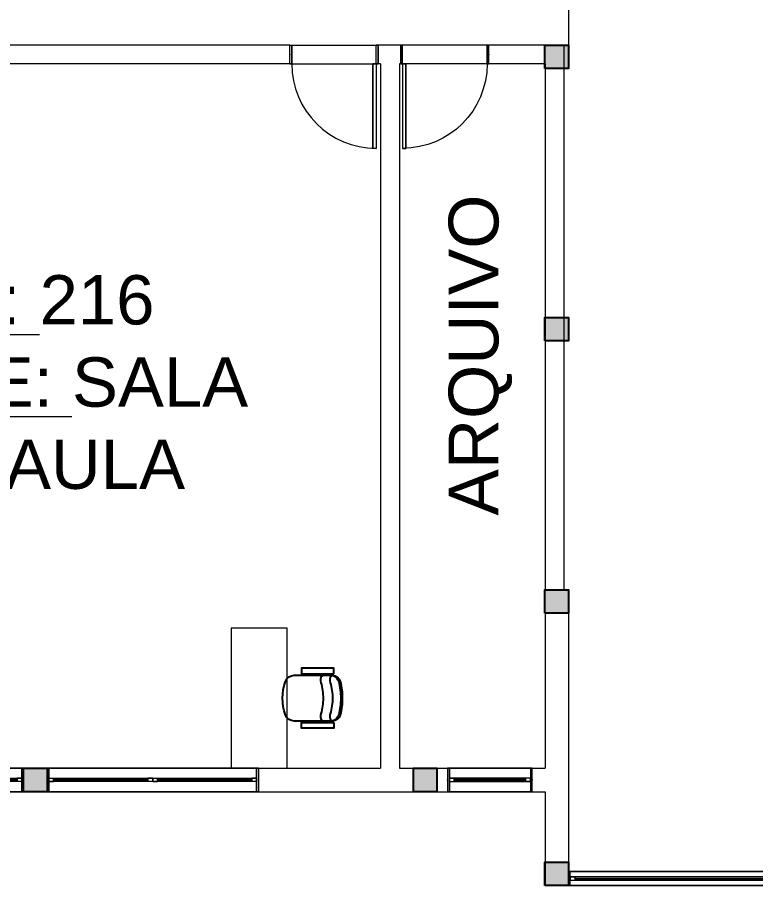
# Model space of a CAD drawing. Header units: metres. Extents: x 512 to 829, y -209 to 245.
# Drawn here: x 682.73 to 690.63, y -183.49 to -174.19 of the extents above; entities that cross this region are included whole.
import ezdxf

# ---------------------------------------------------------------- set-up
doc = ezdxf.new("R2010")
doc.units = ezdxf.units.M
doc.header["$LTSCALE"] = 0.508
doc.set_wipeout_variables(frame=1)
doc.header["$PDSIZE"] = -2
for name, color, linetype, lineweight in [('AMB-NOVOS', 10, 'Continuous', 15), ('None', 7, 'Continuous', 5), ('NãoImprimir', 7, 'Continuous', 5), ('Peitoris', 2, 'Continuous', 5), ('Telhado-Princ', 7, 'Continuous', 5)]:
    doc.layers.add(name, color=color, linetype=linetype, lineweight=lineweight)
doc.layers.add('ARQ-MOB', color=250, linetype='Continuous')
doc.layers.add('ARQ-MOB-CAD', color=250, linetype='Continuous')
doc.styles.add('Arial', font='arial.ttf')

# ---------------------------------------------------------------- blocks, each defined once
blk = doc.blocks.new('Grupo-3686')
at = {"layer": 'None', "color": 7, "linetype": 'Continuous', "lineweight": 5}
for points in [[(-1.125, 0.125), (-1.10595, 0.125), (-1.10595, -0.125), (-1.125, -0.125)], [(1.10595, 0.125), (1.125, 0.125), (1.125, -0.125), (1.10595, -0.125)]]:
    blk.add_lwpolyline(points, close=True, dxfattribs=at)
blk = doc.blocks.new('Grupo-3687')
at = {"layer": 'None', "color": 7, "linetype": 'Continuous', "lineweight": 5}
for p, q in [((-1.125, 0.125), (-1.10595, 0.125)), ((-1.10595, 0.125), (-1.10595, -0.125)), ((1.125, 0.125), (1.10595, 0.125)), ((1.10595, 0.125), (1.10595, -0.125)), ((-1.125, -0.125), (-1.10595, -0.125)), ((1.125, -0.125), (1.10595, -0.125))]:
    blk.add_line(p, q, dxfattribs=at)
at = {"layer": 'None', "color": 7}
blk.add_blockref('Grupo-3686', (0, 0), dxfattribs=at)
blk = doc.blocks.new('Grupo-3688')
at = {"layer": 'None', "color": 7, "linetype": 'Continuous', "lineweight": 5}
for p, q in [((-1.1059, 0.0175), (-1.1059, -0.0175)), ((0, 0.0175), (0, -0.0175))]:
    blk.add_line(p, q, dxfattribs=at)
blk = doc.blocks.new('Grupo-3689')
at = {"layer": 'None', "color": 7, "linetype": 'Continuous', "lineweight": 5}
for points in [[(-1.1059, 0.0175), (-1.0552, 0.0175), (-1.0552, -0.0175), (-1.1059, -0.0175)], [(-0.0508, 0.0175), (0, 0.0175), (0, -0.0175), (-0.0508, -0.0175)]]:
    blk.add_lwpolyline(points, close=True, dxfattribs=at)
blk = doc.blocks.new('Grupo-3690')
at = {"layer": 'None', "color": 7, "linetype": 'Continuous', "lineweight": 5}
for p, q in [((-1.1059, 0.0175), (-1.0552, 0.0175)), ((-1.0552, 0.0175), (-1.0552, -0.0175)), ((0, 0.0175), (-0.0508, 0.0175)), ((-0.0508, 0.0175), (-0.0508, -0.0175)), ((-1.1059, -0.0175), (-1.0552, -0.0175)), ((0, -0.0175), (-0.0508, -0.0175))]:
    blk.add_line(p, q, dxfattribs=at)
blk.add_lwpolyline([(-1.0552, 0.0175), (-0.0508, 0.0175), (-0.0508, -0.0175), (-1.0552, -0.0175)], close=True, dxfattribs=at)
at = {"layer": 'None', "color": 7}
for name in ['Grupo-3688', 'Grupo-3689']:
    blk.add_blockref(name, (0, 0), dxfattribs=at)
blk = doc.blocks.new('Grupo-3692')
at = {"layer": 'None', "color": 7, "linetype": 'Continuous', "lineweight": 25}
for p, q in [((-1.05515, 0.000635), (-0.0508, 0.000635)), ((-1.05515, -0.000635), (-0.0508, -0.000635))]:
    blk.add_line(p, q, dxfattribs=at)
blk = doc.blocks.new('Grupo-3693')
at = {"layer": 'Peitoris'}
for name in ['Grupo-3690', 'Grupo-3692']:
    blk.add_blockref(name, (0, 0), dxfattribs=at)
blk = doc.blocks.new('Grupo-3694')
at = {"layer": 'None', "color": 7, "linetype": 'Continuous', "lineweight": 5}
for p, q in [((0, 0.0175), (0, -0.0175)), ((1.1059, 0.0175), (1.1059, -0.0175))]:
    blk.add_line(p, q, dxfattribs=at)
blk = doc.blocks.new('Grupo-3695')
at = {"layer": 'None', "color": 7, "linetype": 'Continuous', "lineweight": 5}
for points in [[(0, 0.0175), (0.0508, 0.0175), (0.0508, -0.0175), (0, -0.0175)], [(1.0552, 0.0175), (1.1059, 0.0175), (1.1059, -0.0175), (1.0552, -0.0175)]]:
    blk.add_lwpolyline(points, close=True, dxfattribs=at)
blk = doc.blocks.new('Grupo-3696')
at = {"layer": 'None', "color": 7, "linetype": 'Continuous', "lineweight": 5}
for p, q in [((0, 0.0175), (0.0508, 0.0175)), ((0.0508, 0.0175), (0.0508, -0.0175)), ((1.1059, 0.0175), (1.0552, 0.0175)), ((1.0552, 0.0175), (1.0552, -0.0175)), ((0, -0.0175), (0.0508, -0.0175)), ((1.1059, -0.0175), (1.0552, -0.0175))]:
    blk.add_line(p, q, dxfattribs=at)
blk.add_lwpolyline([(0.0508, 0.0175), (1.0552, 0.0175), (1.0552, -0.0175), (0.0508, -0.0175)], close=True, dxfattribs=at)
at = {"layer": 'None', "color": 7}
for name in ['Grupo-3694', 'Grupo-3695']:
    blk.add_blockref(name, (0, 0), dxfattribs=at)
blk = doc.blocks.new('Grupo-3698')
at = {"layer": 'None', "color": 7, "linetype": 'Continuous', "lineweight": 25}
for p, q in [((0.0508, 0.000635), (1.05515, 0.000635)), ((0.0508, -0.000635), (1.05515, -0.000635))]:
    blk.add_line(p, q, dxfattribs=at)
blk = doc.blocks.new('Grupo-3699')
at = {"layer": 'Peitoris'}
for name in ['Grupo-3696', 'Grupo-3698']:
    blk.add_blockref(name, (0, 0), dxfattribs=at)
blk = doc.blocks.new('Grupo-3700')
at = {"layer": 'None', "color": 7, "linetype": 'Continuous', "lineweight": 20}
for p, q in [((1.125, 0.125), (-1.125, 0.125)), ((1.125, -0.125), (-1.125, -0.125))]:
    blk.add_line(p, q, dxfattribs=at)
blk = doc.blocks.new('Window (2D)-319')
at = {"color": 7, "linetype": 'Continuous', "lineweight": 5}
blk.add_wipeout([(-1.125, 0.125), (1.125, 0.125), (1.125, -0.125), (-1.125, -0.125)], dxfattribs=at).dxf.layer = 'None'
at = {"layer": 'None', "color": 7, "linetype": 'Continuous', "lineweight": 5}
for p, q in [((-1.125, 0.125), (1.125, 0.125)), ((-1.125, -0.125), (1.125, -0.125))]:
    blk.add_line(p, q, dxfattribs=at)
at = {"layer": 'NãoImprimir', "linetype": 'Continuous'}
for p in [(-1.125, 0), (1.125, 0)]:
    blk.add_point(p, dxfattribs=at)
at = {"layer": 'None', "color": 7}
for name in ['Grupo-3687', 'Grupo-3693', 'Grupo-3699']:
    blk.add_blockref(name, (0, 0), dxfattribs=at)
at = {"layer": 'Telhado-Princ'}
blk.add_blockref('Grupo-3700', (0, 0), dxfattribs=at)
blk = doc.blocks.new('Grupo-3701')
at = {"layer": 'None', "color": 7, "linetype": 'Continuous', "lineweight": 5}
for points in [[(-0.45, 0.125), (-0.43095, 0.125), (-0.43095, -0.125), (-0.45, -0.125)], [(0.43095, 0.125), (0.45, 0.125), (0.45, -0.125), (0.43095, -0.125)]]:
    blk.add_lwpolyline(points, close=True, dxfattribs=at)
blk = doc.blocks.new('Grupo-3702')
at = {"layer": 'None', "color": 7, "linetype": 'Continuous', "lineweight": 5}
for p, q in [((-0.45, 0.125), (-0.43095, 0.125)), ((-0.43095, 0.125), (-0.43095, -0.125)), ((0.45, 0.125), (0.43095, 0.125)), ((0.43095, 0.125), (0.43095, -0.125)), ((-0.45, -0.125), (-0.43095, -0.125)), ((0.45, -0.125), (0.43095, -0.125))]:
    blk.add_line(p, q, dxfattribs=at)
at = {"layer": 'None', "color": 7}
blk.add_blockref('Grupo-3701', (0, 0), dxfattribs=at)
blk = doc.blocks.new('Grupo-3703')
at = {"layer": 'None', "color": 7, "linetype": 'Continuous', "lineweight": 5}
for p, q in [((-0.4309, 0.0175), (-0.4309, -0.0175)), ((0.4309, 0.0175), (0.4309, -0.0175))]:
    blk.add_line(p, q, dxfattribs=at)
blk = doc.blocks.new('Grupo-3704')
at = {"layer": 'None', "color": 7, "linetype": 'Continuous', "lineweight": 5}
for points in [[(-0.4309, 0.0175), (-0.3801, 0.0175), (-0.3801, -0.0175), (-0.4309, -0.0175)], [(0.3801, 0.0175), (0.4309, 0.0175), (0.4309, -0.0175), (0.3801, -0.0175)]]:
    blk.add_lwpolyline(points, close=True, dxfattribs=at)
blk = doc.blocks.new('Grupo-3705')
at = {"layer": 'None', "color": 7, "linetype": 'Continuous', "lineweight": 5}
for p, q in [((-0.4309, 0.0175), (-0.3801, 0.0175)), ((-0.3801, 0.0175), (-0.3801, -0.0175)), ((0.4309, 0.0175), (0.3801, 0.0175)), ((0.3801, 0.0175), (0.3801, -0.0175)), ((-0.4309, -0.0175), (-0.3801, -0.0175)), ((0.4309, -0.0175), (0.3801, -0.0175))]:
    blk.add_line(p, q, dxfattribs=at)
blk.add_lwpolyline([(-0.3801, 0.0175), (0.3801, 0.0175), (0.3801, -0.0175), (-0.3801, -0.0175)], close=True, dxfattribs=at)
at = {"layer": 'None', "color": 7}
for name in ['Grupo-3703', 'Grupo-3704']:
    blk.add_blockref(name, (0, 0), dxfattribs=at)
blk = doc.blocks.new('Grupo-3707')
at = {"layer": 'None', "color": 7, "linetype": 'Continuous', "lineweight": 25}
for p, q in [((-0.38015, 0.000635), (0.38015, 0.000635)), ((-0.38015, -0.000635), (0.38015, -0.000635))]:
    blk.add_line(p, q, dxfattribs=at)
blk = doc.blocks.new('Grupo-3708')
at = {"layer": 'None', "color": 7, "linetype": 'Continuous', "lineweight": 20}
for p, q in [((0.45, 0.125), (-0.45, 0.125)), ((0.45, -0.125), (-0.45, -0.125))]:
    blk.add_line(p, q, dxfattribs=at)
blk = doc.blocks.new('Window (2D)-320')
at = {"color": 7, "linetype": 'Continuous', "lineweight": 5}
blk.add_wipeout([(-0.45, 0.125), (0.45, 0.125), (0.45, -0.125), (-0.45, -0.125)], dxfattribs=at).dxf.layer = 'None'
at = {"layer": 'None', "color": 7, "linetype": 'Continuous', "lineweight": 5}
for p, q in [((-0.45, 0.125), (0.45, 0.125)), ((-0.45, -0.125), (0.45, -0.125))]:
    blk.add_line(p, q, dxfattribs=at)
at = {"layer": 'NãoImprimir', "linetype": 'Continuous'}
for p in [(-0.45, 0), (0.45, 0)]:
    blk.add_point(p, dxfattribs=at)
at = {"layer": 'None', "color": 7}
blk.add_blockref('Grupo-3702', (0, 0), dxfattribs=at)
at = {"layer": 'Peitoris'}
for name in ['Grupo-3705', 'Grupo-3707']:
    blk.add_blockref(name, (0, 0), dxfattribs=at)
at = {"layer": 'Telhado-Princ'}
blk.add_blockref('Grupo-3708', (0, 0), dxfattribs=at)
blk = doc.blocks.new('Grupo-3709')
at = {"layer": 'None', "color": 7, "linetype": 'Continuous', "lineweight": 5}
for points in [[(-1.125, 0.125), (-1.10595, 0.125), (-1.10595, -0.125), (-1.125, -0.125)], [(1.10595, 0.125), (1.125, 0.125), (1.125, -0.125), (1.10595, -0.125)]]:
    blk.add_lwpolyline(points, close=True, dxfattribs=at)
blk = doc.blocks.new('Grupo-3710')
at = {"layer": 'None', "color": 7, "linetype": 'Continuous', "lineweight": 5}
for p, q in [((-1.125, 0.125), (-1.10595, 0.125)), ((-1.10595, 0.125), (-1.10595, -0.125)), ((1.125, 0.125), (1.10595, 0.125)), ((1.10595, 0.125), (1.10595, -0.125)), ((-1.125, -0.125), (-1.10595, -0.125)), ((1.125, -0.125), (1.10595, -0.125))]:
    blk.add_line(p, q, dxfattribs=at)
at = {"layer": 'None', "color": 7}
blk.add_blockref('Grupo-3709', (0, 0), dxfattribs=at)
blk = doc.blocks.new('Grupo-3711')
at = {"layer": 'None', "color": 7, "linetype": 'Continuous', "lineweight": 5}
for p, q in [((-1.1059, 0.0175), (-1.1059, -0.0175)), ((0, 0.0175), (0, -0.0175))]:
    blk.add_line(p, q, dxfattribs=at)
blk = doc.blocks.new('Grupo-3712')
at = {"layer": 'None', "color": 7, "linetype": 'Continuous', "lineweight": 5}
for points in [[(-1.1059, 0.0175), (-1.0552, 0.0175), (-1.0552, -0.0175), (-1.1059, -0.0175)], [(-0.0508, 0.0175), (0, 0.0175), (0, -0.0175), (-0.0508, -0.0175)]]:
    blk.add_lwpolyline(points, close=True, dxfattribs=at)
blk = doc.blocks.new('Grupo-3713')
at = {"layer": 'None', "color": 7, "linetype": 'Continuous', "lineweight": 5}
for p, q in [((-1.1059, 0.0175), (-1.0552, 0.0175)), ((-1.0552, 0.0175), (-1.0552, -0.0175)), ((0, 0.0175), (-0.0508, 0.0175)), ((-0.0508, 0.0175), (-0.0508, -0.0175)), ((-1.1059, -0.0175), (-1.0552, -0.0175)), ((0, -0.0175), (-0.0508, -0.0175))]:
    blk.add_line(p, q, dxfattribs=at)
blk.add_lwpolyline([(-1.0552, 0.0175), (-0.0508, 0.0175), (-0.0508, -0.0175), (-1.0552, -0.0175)], close=True, dxfattribs=at)
at = {"layer": 'None', "color": 7}
for name in ['Grupo-3711', 'Grupo-3712']:
    blk.add_blockref(name, (0, 0), dxfattribs=at)
blk = doc.blocks.new('Grupo-3715')
at = {"layer": 'None', "color": 7, "linetype": 'Continuous', "lineweight": 25}
for p, q in [((-1.05515, 0.000635), (-0.0508, 0.000635)), ((-1.05515, -0.000635), (-0.0508, -0.000635))]:
    blk.add_line(p, q, dxfattribs=at)
blk = doc.blocks.new('Grupo-3716')
at = {"layer": 'Peitoris'}
for name in ['Grupo-3713', 'Grupo-3715']:
    blk.add_blockref(name, (0, 0), dxfattribs=at)
blk = doc.blocks.new('Grupo-3717')
at = {"layer": 'None', "color": 7, "linetype": 'Continuous', "lineweight": 5}
for p, q in [((0, 0.0175), (0, -0.0175)), ((1.1059, 0.0175), (1.1059, -0.0175))]:
    blk.add_line(p, q, dxfattribs=at)
blk = doc.blocks.new('Grupo-3718')
at = {"layer": 'None', "color": 7, "linetype": 'Continuous', "lineweight": 5}
for points in [[(0, 0.0175), (0.0508, 0.0175), (0.0508, -0.0175), (0, -0.0175)], [(1.0552, 0.0175), (1.1059, 0.0175), (1.1059, -0.0175), (1.0552, -0.0175)]]:
    blk.add_lwpolyline(points, close=True, dxfattribs=at)
blk = doc.blocks.new('Grupo-3719')
at = {"layer": 'None', "color": 7, "linetype": 'Continuous', "lineweight": 5}
for p, q in [((0, 0.0175), (0.0508, 0.0175)), ((0.0508, 0.0175), (0.0508, -0.0175)), ((1.1059, 0.0175), (1.0552, 0.0175)), ((1.0552, 0.0175), (1.0552, -0.0175)), ((0, -0.0175), (0.0508, -0.0175)), ((1.1059, -0.0175), (1.0552, -0.0175))]:
    blk.add_line(p, q, dxfattribs=at)
blk.add_lwpolyline([(0.0508, 0.0175), (1.0552, 0.0175), (1.0552, -0.0175), (0.0508, -0.0175)], close=True, dxfattribs=at)
at = {"layer": 'None', "color": 7}
for name in ['Grupo-3717', 'Grupo-3718']:
    blk.add_blockref(name, (0, 0), dxfattribs=at)
blk = doc.blocks.new('Grupo-3721')
at = {"layer": 'None', "color": 7, "linetype": 'Continuous', "lineweight": 25}
for p, q in [((0.0508, 0.000635), (1.05515, 0.000635)), ((0.0508, -0.000635), (1.05515, -0.000635))]:
    blk.add_line(p, q, dxfattribs=at)
blk = doc.blocks.new('Grupo-3722')
at = {"layer": 'Peitoris'}
for name in ['Grupo-3719', 'Grupo-3721']:
    blk.add_blockref(name, (0, 0), dxfattribs=at)
blk = doc.blocks.new('Grupo-3723')
at = {"layer": 'None', "color": 7, "linetype": 'Continuous', "lineweight": 20}
for p, q in [((1.125, 0.125), (-1.125, 0.125)), ((1.125, -0.125), (-1.125, -0.125))]:
    blk.add_line(p, q, dxfattribs=at)
blk = doc.blocks.new('Window (2D)-321')
at = {"color": 7, "linetype": 'Continuous', "lineweight": 5}
blk.add_wipeout([(-1.125, 0.125), (1.125, 0.125), (1.125, -0.125), (-1.125, -0.125)], dxfattribs=at).dxf.layer = 'None'
at = {"layer": 'None', "color": 7, "linetype": 'Continuous', "lineweight": 5}
for p, q in [((-1.125, 0.125), (1.125, 0.125)), ((-1.125, -0.125), (1.125, -0.125))]:
    blk.add_line(p, q, dxfattribs=at)
at = {"layer": 'NãoImprimir', "linetype": 'Continuous'}
for p in [(-1.125, 0), (1.125, 0)]:
    blk.add_point(p, dxfattribs=at)
at = {"layer": 'None', "color": 7}
for name in ['Grupo-3710', 'Grupo-3716', 'Grupo-3722']:
    blk.add_blockref(name, (0, 0), dxfattribs=at)
at = {"layer": 'Telhado-Princ'}
blk.add_blockref('Grupo-3723', (0, 0), dxfattribs=at)
blk = doc.blocks.new('Grupo-4536')
at = {"color": 7, "linetype": 'Continuous', "lineweight": 5}
for points in [[(-1.375, 0.075), (-1.35595, 0.075), (-1.35595, -0.075), (-1.375, -0.075)], [(1.35595, 0.075), (1.375, 0.075), (1.375, -0.075), (1.35595, -0.075)]]:
    blk.add_wipeout(points, dxfattribs=at).dxf.layer = 'None'
at = {"layer": 'None', "color": 7, "linetype": 'Continuous', "lineweight": 5}
for points in [[(-1.375, 0.075), (-1.35595, 0.075), (-1.35595, -0.075), (-1.375, -0.075)], [(1.35595, 0.075), (1.375, 0.075), (1.375, -0.075), (1.35595, -0.075)]]:
    blk.add_lwpolyline(points, close=True, dxfattribs=at)
blk = doc.blocks.new('Grupo-4537')
at = {"layer": 'None', "color": 7}
blk.add_blockref('Grupo-4536', (0, 0), dxfattribs=at)
at = {"layer": 'None', "color": 7, "linetype": 'Continuous', "lineweight": 5}
for p, q in [((-1.375, 0.075), (-1.35595, 0.075)), ((-1.35595, 0.075), (-1.35595, -0.075)), ((1.375, 0.075), (1.35595, 0.075)), ((1.35595, 0.075), (1.35595, -0.075)), ((-1.375, -0.075), (-1.35595, -0.075)), ((1.375, -0.075), (1.35595, -0.075))]:
    blk.add_line(p, q, dxfattribs=at)
blk = doc.blocks.new('Grupo-4538')
at = {"layer": 'None', "color": 7, "linetype": 'Continuous', "lineweight": 5}
for p, q in [((-1.3559, 0.0175), (-1.3559, -0.0175)), ((1.3559, 0.0175), (1.3559, -0.0175))]:
    blk.add_line(p, q, dxfattribs=at)
blk = doc.blocks.new('Grupo-4539')
at = {"color": 7, "linetype": 'Continuous', "lineweight": 5}
for points in [[(-1.3559, 0.0175), (-1.3052, 0.0175), (-1.3052, -0.0175), (-1.3559, -0.0175)], [(1.3052, 0.0175), (1.3559, 0.0175), (1.3559, -0.0175), (1.3052, -0.0175)]]:
    blk.add_wipeout(points, dxfattribs=at).dxf.layer = 'None'
at = {"layer": 'None', "color": 7, "linetype": 'Continuous', "lineweight": 5}
for points in [[(-1.3559, 0.0175), (-1.3052, 0.0175), (-1.3052, -0.0175), (-1.3559, -0.0175)], [(1.3052, 0.0175), (1.3559, 0.0175), (1.3559, -0.0175), (1.3052, -0.0175)]]:
    blk.add_lwpolyline(points, close=True, dxfattribs=at)
blk = doc.blocks.new('Grupo-4540')
at = {"layer": 'None', "color": 7}
blk.add_blockref('Grupo-4538', (0, 0), dxfattribs=at)
at = {"color": 7, "linetype": 'Continuous', "lineweight": 5}
blk.add_wipeout([(-1.3052, 0.0175), (1.3052, 0.0175), (1.3052, -0.0175), (-1.3052, -0.0175)], dxfattribs=at).dxf.layer = 'None'
at = {"layer": 'None', "color": 7, "linetype": 'Continuous', "lineweight": 5}
blk.add_lwpolyline([(-1.3052, 0.0175), (1.3052, 0.0175), (1.3052, -0.0175), (-1.3052, -0.0175)], close=True, dxfattribs=at)
at = {"layer": 'None', "color": 7}
blk.add_blockref('Grupo-4539', (0, 0), dxfattribs=at)
at = {"layer": 'None', "color": 7, "linetype": 'Continuous', "lineweight": 5}
for p, q in [((-1.3559, 0.0175), (-1.3052, 0.0175)), ((-1.3052, 0.0175), (-1.3052, -0.0175)), ((1.3559, 0.0175), (1.3052, 0.0175)), ((1.3052, 0.0175), (1.3052, -0.0175)), ((-1.3559, -0.0175), (-1.3052, -0.0175)), ((1.3559, -0.0175), (1.3052, -0.0175))]:
    blk.add_line(p, q, dxfattribs=at)
blk = doc.blocks.new('Grupo-4541')
at = {"color": 7, "linetype": 'Continuous', "lineweight": 9}
blk.add_wipeout([(-1.30515, 0.000635), (1.30515, 0.000635), (1.30515, -0.000635), (-1.30515, -0.000635)], dxfattribs=at).dxf.layer = 'None'
blk = doc.blocks.new('Grupo-4542')
at = {"layer": 'None', "color": 7}
blk.add_blockref('Grupo-4541', (0, 0), dxfattribs=at)
at = {"layer": 'None', "color": 7, "linetype": 'Continuous', "lineweight": 25}
for p, q in [((-1.30515, 0.000635), (1.30515, 0.000635)), ((-1.30515, -0.000635), (1.30515, -0.000635))]:
    blk.add_line(p, q, dxfattribs=at)
blk = doc.blocks.new('Grupo-4543')
at = {"layer": 'None', "color": 7, "linetype": 'Continuous', "lineweight": 20}
for p, q in [((1.375, 0.075), (-1.375, 0.075)), ((1.375, -0.075), (-1.375, -0.075))]:
    blk.add_line(p, q, dxfattribs=at)
blk = doc.blocks.new('Window (2D)-391')
at = {"color": 7, "linetype": 'Continuous', "lineweight": 5}
blk.add_wipeout([(-1.375, 0.075), (1.375, 0.075), (1.375, -0.075), (-1.375, -0.075)], dxfattribs=at).dxf.layer = 'None'
at = {"layer": 'None', "color": 7}
blk.add_blockref('Grupo-4537', (0, 0), dxfattribs=at)
at = {"layer": 'None', "color": 7, "linetype": 'Continuous', "lineweight": 5}
for p, q in [((-1.375, 0.075), (1.375, 0.075)), ((-1.375, -0.075), (1.375, -0.075))]:
    blk.add_line(p, q, dxfattribs=at)
at = {"layer": 'NãoImprimir', "linetype": 'Continuous'}
for p in [(-1.375, 0), (1.375, 0)]:
    blk.add_point(p, dxfattribs=at)
at = {"layer": 'Peitoris'}
blk.add_blockref('Grupo-4540', (0, 0), dxfattribs=at)
blk.add_blockref('Grupo-4542', (0, 0), dxfattribs=at)
at = {"layer": 'Telhado-Princ'}
blk.add_blockref('Grupo-4543', (0, 0), dxfattribs=at)
blk = doc.blocks.new('Grupo-4843')
at = {"layer": 'None', "color": 7, "linetype": 'Continuous', "lineweight": 5}
for p, q in [((-0.47, 0.1), (-0.47, -0.1)), ((0.47, 0.1), (0.47, -0.1))]:
    blk.add_line(p, q, dxfattribs=at)
blk = doc.blocks.new('Grupo-4844')
at = {"layer": 'None', "color": 7, "linetype": 'Continuous', "lineweight": 5}
for points in [[(-0.47, 0.1), (-0.45, 0.1), (-0.45, -0.1), (-0.47, -0.1)], [(0.45, 0.1), (0.47, 0.1), (0.47, -0.1), (0.45, -0.1)]]:
    blk.add_lwpolyline(points, close=True, dxfattribs=at)
blk = doc.blocks.new('Grupo-4845')
at = {"layer": 'None', "color": 7, "linetype": 'Continuous', "lineweight": 5}
for p, q in [((-0.47, 0.1), (-0.45, 0.1)), ((-0.45, 0.1), (-0.45, -0.1)), ((0.47, 0.1), (0.45, 0.1)), ((0.45, 0.1), (0.45, -0.1)), ((-0.47, -0.1), (-0.45, -0.1)), ((0.47, -0.1), (0.45, -0.1))]:
    blk.add_line(p, q, dxfattribs=at)
at = {"layer": 'None', "color": 7}
for name in ['Grupo-4843', 'Grupo-4844']:
    blk.add_blockref(name, (0, 0), dxfattribs=at)
blk = doc.blocks.new('Grupo-4846')
at = {"layer": 'None', "color": 7, "linetype": 'Continuous', "lineweight": 5}
blk.add_arc((-0.45, 0.1), 0.9, 0, 90, dxfattribs=at)
blk = doc.blocks.new('Grupo-4847')
at = {"layer": 'None', "color": 7, "linetype": 'Continuous', "lineweight": 5}
blk.add_lwpolyline([(-0.45, 0.1), (-0.45, 1), (-0.415, 1), (-0.415, 0.1)], close=True, dxfattribs=at)
blk = doc.blocks.new('Grupo-4848')
at = {"layer": 'None', "color": 7, "linetype": 'Continuous', "lineweight": 5}
for p, q in [((-0.45, 0.1), (-0.45, 1)), ((-0.45, 1), (-0.415, 1)), ((-0.415, 0.1), (-0.415, 1)), ((-0.45, 0.1), (-0.415, 0.1))]:
    blk.add_line(p, q, dxfattribs=at)
at = {"layer": 'None', "color": 7}
blk.add_blockref('Grupo-4847', (0, 0), dxfattribs=at)
blk = doc.blocks.new('Grupo-4849')
at = {"layer": 'Peitoris', "color": 7}
blk.add_blockref('Grupo-4848', (0, 0), dxfattribs=at)
blk = doc.blocks.new('Grupo-4850')
at = {"layer": 'None', "color": 7, "linetype": 'Continuous', "lineweight": 5}
for p, q in [((0.47, 0.1), (-0.47, 0.1)), ((0.47, -0.1), (-0.47, -0.1))]:
    blk.add_line(p, q, dxfattribs=at)
blk = doc.blocks.new('Door (2D)-163')
at = {"layer": 'NãoImprimir', "color": 7, "linetype": 'Continuous', "lineweight": 5}
for p in [(-0.47, 0), (0.47, 0)]:
    blk.add_point(p, dxfattribs=at)
at = {"layer": 'None', "color": 7}
for name in ['Grupo-4849', 'Grupo-4845']:
    blk.add_blockref(name, (0, 0), dxfattribs=at)
at = {"layer": 'Peitoris', "color": 7}
blk.add_blockref('Grupo-4846', (0, 0), dxfattribs=at)
at = {"layer": 'Telhado-Princ', "color": 7}
blk.add_blockref('Grupo-4850', (0, 0), dxfattribs=at)
blk = doc.blocks.new('Grupo-4851')
at = {"layer": 'None', "color": 7, "linetype": 'Continuous', "lineweight": 5}
for p, q in [((-0.47, 0.1), (-0.47, -0.1)), ((0.47, 0.1), (0.47, -0.1))]:
    blk.add_line(p, q, dxfattribs=at)
blk = doc.blocks.new('Grupo-4852')
at = {"layer": 'None', "color": 7, "linetype": 'Continuous', "lineweight": 5}
for points in [[(-0.47, 0.1), (-0.45, 0.1), (-0.45, -0.1), (-0.47, -0.1)], [(0.45, 0.1), (0.47, 0.1), (0.47, -0.1), (0.45, -0.1)]]:
    blk.add_lwpolyline(points, close=True, dxfattribs=at)
blk = doc.blocks.new('Grupo-4853')
at = {"layer": 'None', "color": 7, "linetype": 'Continuous', "lineweight": 5}
for p, q in [((-0.47, 0.1), (-0.45, 0.1)), ((-0.45, 0.1), (-0.45, -0.1)), ((0.47, 0.1), (0.45, 0.1)), ((0.45, 0.1), (0.45, -0.1)), ((-0.47, -0.1), (-0.45, -0.1)), ((0.47, -0.1), (0.45, -0.1))]:
    blk.add_line(p, q, dxfattribs=at)
at = {"layer": 'None', "color": 7}
for name in ['Grupo-4851', 'Grupo-4852']:
    blk.add_blockref(name, (0, 0), dxfattribs=at)
blk = doc.blocks.new('Grupo-4854')
at = {"layer": 'None', "color": 7, "linetype": 'Continuous', "lineweight": 5}
blk.add_arc((-0.45, 0.1), 0.9, 0, 90, dxfattribs=at)
blk = doc.blocks.new('Grupo-4855')
at = {"layer": 'None', "color": 7, "linetype": 'Continuous', "lineweight": 5}
blk.add_lwpolyline([(-0.45, 0.1), (-0.45, 1), (-0.415, 1), (-0.415, 0.1)], close=True, dxfattribs=at)
blk = doc.blocks.new('Grupo-4856')
at = {"layer": 'None', "color": 7, "linetype": 'Continuous', "lineweight": 5}
for p, q in [((-0.45, 0.1), (-0.45, 1)), ((-0.45, 1), (-0.415, 1)), ((-0.415, 0.1), (-0.415, 1)), ((-0.45, 0.1), (-0.415, 0.1))]:
    blk.add_line(p, q, dxfattribs=at)
at = {"layer": 'None', "color": 7}
blk.add_blockref('Grupo-4855', (0, 0), dxfattribs=at)
blk = doc.blocks.new('Grupo-4857')
at = {"layer": 'Peitoris', "color": 7}
blk.add_blockref('Grupo-4856', (0, 0), dxfattribs=at)
blk = doc.blocks.new('Grupo-4858')
at = {"layer": 'None', "color": 7, "linetype": 'Continuous', "lineweight": 5}
for p, q in [((0.47, 0.1), (-0.47, 0.1)), ((0.47, -0.1), (-0.47, -0.1))]:
    blk.add_line(p, q, dxfattribs=at)
blk = doc.blocks.new('Door (2D)-164')
at = {"layer": 'NãoImprimir', "color": 7, "linetype": 'Continuous', "lineweight": 5}
for p in [(-0.47, 0), (0.47, 0)]:
    blk.add_point(p, dxfattribs=at)
at = {"layer": 'None', "color": 7}
for name in ['Grupo-4857', 'Grupo-4853']:
    blk.add_blockref(name, (0, 0), dxfattribs=at)
at = {"layer": 'Peitoris', "color": 7}
blk.add_blockref('Grupo-4854', (0, 0), dxfattribs=at)
at = {"layer": 'Telhado-Princ', "color": 7}
blk.add_blockref('Grupo-4858', (0, 0), dxfattribs=at)
blk = doc.blocks.new('Grupo-4859')
at = {"layer": 'None', "linetype": 'Continuous', "lineweight": 0}
for points in [[(-29.0139, -100.4987), (-29.0139, -100.2487), (-28.7639, -100.2487), (-28.7639, -100.4987)], [(-29.0139, -103.3987), (-29.0139, -103.1487), (-28.7639, -103.1487), (-28.7639, -103.3987)], [(-29.0139, -106.2987), (-29.0139, -106.0487), (-28.7639, -106.0487), (-28.7639, -106.2987)], [(-29.0139, -109.1987), (-29.0139, -108.9487), (-28.7639, -108.9487), (-28.7639, -109.1987)]]:
    blk.add_hatch(color=255, dxfattribs=at).paths.add_polyline_path(points)
at = {"layer": 'None', "color": 7, "linetype": 'Continuous', "lineweight": 25}
for points in [[(-29.0139, -100.4987), (-29.0139, -100.2487), (-28.7639, -100.2487), (-28.7639, -100.4987)], [(-29.0139, -103.3987), (-29.0139, -103.1487), (-28.7639, -103.1487), (-28.7639, -103.3987)], [(-29.0139, -106.2987), (-29.0139, -106.0487), (-28.7639, -106.0487), (-28.7639, -106.2987)], [(-29.0139, -109.1987), (-29.0139, -108.9487), (-28.7639, -108.9487), (-28.7639, -109.1987)]]:
    blk.add_lwpolyline(points, close=True, dxfattribs=at)
blk = doc.blocks.new('Grupo-4989')
at = {"layer": 'None', "linetype": 'Continuous', "lineweight": 0}
for points in [[(-34.5639, -108.1987), (-34.5639, -107.9487), (-34.3139, -107.9487), (-34.3139, -108.1987)], [(-30.4139, -108.1987), (-30.4139, -107.9487), (-30.1639, -107.9487), (-30.1639, -108.1987)]]:
    blk.add_hatch(color=255, dxfattribs=at).paths.add_polyline_path(points)
at = {"layer": 'None', "color": 7, "linetype": 'Continuous', "lineweight": 25}
for points in [[(-34.5639, -108.1987), (-34.5639, -107.9487), (-34.3139, -107.9487), (-34.3139, -108.1987)], [(-30.4139, -108.1987), (-30.4139, -107.9487), (-30.1639, -107.9487), (-30.1639, -108.1987)]]:
    blk.add_lwpolyline(points, close=True, dxfattribs=at)
blk = doc.blocks.new('35S66S7401')
at = {"layer": 'ARQ-MOB-CAD'}
blk.add_lwpolyline([(-0.1801, 0.0827, 0.181476), (0.1801, 0.0827, 0.312558), (0.245, 0.1763), (0.245, 0.5838, 0.34754), (0.178, 0.6685, 0.059745), (0, 0.69, 0.059745), (-0.178, 0.6685, 0.34754), (-0.245, 0.5838), (-0.245, 0.1763, 0.312558)], format="xyb", close=True, dxfattribs=at)
for points in [[(0.245, 0.5838, 0.272556), (0.1742, 0.6526, 0.059776), (0, 0.6737, 0.059776), (-0.1742, 0.6526, 0.272556), (-0.245, 0.5838, 0.278118)], [(0.245, 0.5838, -0.342833), (0.1863, 0.5565, 0.037263), (0.0196, 0.5856, 0.049093), (-0.0196, 0.5856, 0.037263), (-0.1863, 0.5565, -0.342833), (-0.245, 0.5838)], [(0.245, 0.4836, -0.342833), (0.1863, 0.4564, 0.037263), (0.0196, 0.4854, 0.049093), (-0.0196, 0.4854, 0.037263), (-0.1863, 0.4564, -0.342833), (-0.245, 0.4836)]]:
    blk.add_lwpolyline(points, format="xyb", dxfattribs=at)
for points in [[(-0.26, 0.5994), (-0.32, 0.5994), (-0.32, 0.2544), (-0.26, 0.2544)], [(0.26, 0.5994), (0.32, 0.5994), (0.32, 0.2544), (0.26, 0.2544)]]:
    blk.add_lwpolyline(points, close=True, dxfattribs=at)

msp = doc.modelspace()

# ---------------------------------------------------------------- linework, layer by layer
at = {"layer": 'None', "color": 7, "linetype": 'Continuous', "lineweight": 5}
msp.add_line((688.6304, -171.8243), (688.6304, -174.49), dxfattribs=at)
at = {"layer": 'None', "color": 7, "linetype": 'Continuous', "lineweight": 18}
for p, q in [((685.6468, -174.49), (677.993, -174.49)), ((686.8337, -174.49), (686.5923, -174.49)), ((688.6304, -174.49), (687.7793, -174.49)), ((688.5801, -174.49), (688.5801, -180.3242)), ((685.6468, -174.6911), (677.993, -174.6911)), ((686.6186, -174.6911), (686.5923, -174.6911)), ((686.6186, -174.6911), (686.6186, -182.2354)), ((686.8337, -174.6911), (686.8198, -174.6911)), ((686.8198, -174.6911), (686.8198, -182.2354)), ((688.3789, -174.6911), (687.7793, -174.6911)), ((688.3789, -174.6911), (688.3789, -180.3242)), ((688.3789, -180.5756), (688.3789, -182.2354)), ((682.7962, -182.2354), (683.0477, -182.2354)), ((685.3109, -182.2354), (686.6186, -182.2354)), ((686.8198, -182.2354), (687.3367, -182.2354)), ((688.242, -182.2354), (688.3789, -182.2354)), ((682.7962, -182.4868), (683.0477, -182.4868)), ((685.3109, -182.4868), (687.3367, -182.4868)), ((688.242, -182.4868), (688.3789, -182.4868)), ((688.3789, -182.4868), (688.3789, -183.4927))]:
    msp.add_line(p, q, dxfattribs=at)
at = {"layer": 'None', "color": 7, "linetype": 'Continuous', "lineweight": 25}
msp.add_line((688.6304, -183.4927), (688.3789, -183.4927), dxfattribs=at)

# ---------------------------------------------------------------- block references
at = {"layer": 'None', "color": 7, "yscale": 1.005894640890275, "zscale": 1.005894640890275, "rotation": 180}
for name, p, xscale in [('Door (2D)-163', (686.1195, -174.5906), 1.005894640890275), ('Door (2D)-164', (687.3065, -174.5906), -1.005894640890275)]:
    msp.add_blockref(name, p, dxfattribs=dict(at, xscale=xscale))
at = {"layer": 'None', "linetype": 'Continuous', "lineweight": 0, "xscale": -1, "rotation": 270}
msp.add_blockref('35S66S7401', (685.5186, -181.4854), dxfattribs=at)

# ---------------------------------------------------------------- texts
at = {"layer": 'AMB-NOVOS', "linetype": 'Continuous', "lineweight": 0, "insert": (680.6336, -176.9547), "char_height": 0.528095, "attachment_point": 1}
msp.add_mtext_dynamic_manual_height_columns('\\pi1.09609;{\\fArial|b0|i0|c0|p34;\\LN°:\\l 216\\P\\pi0.05809;\\LNOME:\\l SALA \\P\\pi0.73478;DE AULA}', width=4.570762, gutter_width=1.5088, heights=[0], dxfattribs=at)
at = {"layer": 'None', "color": 7, "insert": (687.347, -177.8107), "char_height": 0.53367, "attachment_point": 2, "rotation": 90, "line_spacing_factor": 0.96736, "style": 'Arial'}
msp.add_mtext('ARQUIVO\\P', dxfattribs=at)

# ---------------------------------------------------------------- next in the draw order: block references
at = {"layer": 'None', "color": 7, "yscale": 1.005894640890275, "zscale": 1.005894640890275}
for name, p, xscale in [('Window (2D)-319', (681.6646, -182.3611), 1.005894640890275), ('Window (2D)-321', (684.1793, -182.3611), 1.005894640890275), ('Window (2D)-320', (687.7893, -182.3611), -1.005894640890275)]:
    msp.add_blockref(name, p, dxfattribs=dict(at, xscale=xscale))
at = {"layer": 'None', "color": 7, "xscale": -1.005894640890275, "yscale": 1.005894640890275, "zscale": 1.005894640890275, "rotation": 180}
msp.add_blockref('Window (2D)-391', (690.0135, -183.4173), dxfattribs=at)

# ---------------------------------------------------------------- next in the draw order: linework, layer by layer
at = {"layer": 'ARQ-MOB', "linetype": 'Continuous', "lineweight": 0}
msp.add_lwpolyline([(685.0186, -180.7354), (685.0186, -182.2354), (685.6186, -182.2354), (685.6186, -180.7354)], close=True, dxfattribs=at)
at = {"layer": 'None', "color": 7, "linetype": 'Continuous', "lineweight": 18}
msp.add_line((688.6304, -180.5756), (688.6304, -183.3418), dxfattribs=at)

# ---------------------------------------------------------------- next in the draw order: block references
at = {"layer": 'None', "color": 7, "xscale": 1.005894640890275, "yscale": 1.005894640890275, "zscale": 1.005894640890275}
for name in ['Grupo-4859', 'Grupo-4989']:
    msp.add_blockref(name, (717.5638, -73.6503), dxfattribs=at)

doc.saveas('drawing.dxf')
